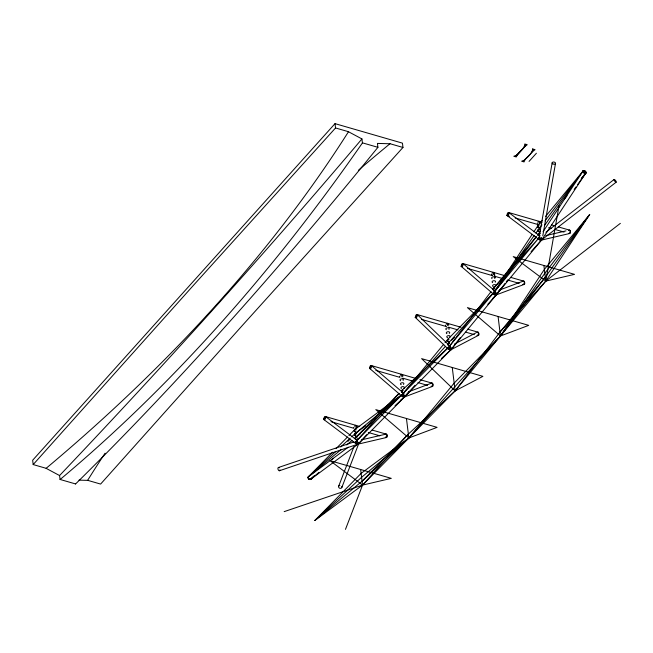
<?xml version="1.0" encoding="UTF-8"?>
<svg xmlns="http://www.w3.org/2000/svg" width="653" height="653" viewBox="0 0 653 653"><rect width="100%" height="100%" fill="white"/><g stroke="black" fill="none" stroke-linecap="round" stroke-linejoin="round"><path stroke-width="0.98" d="M357.82 442.187L356.326 443.934L323.757 419.479L324.092 418.761L325.774 416.753L357.526 440.595M325.79 416.81L323.774 419.471M509.046 212.772L506.989 215.433L509.022 212.747L539.958 235.978M541.304 237.831L539.574 239.929L539.721 239.52A1.698 1.037 -7 0 1 538.905 238.541A1.698 1.037 -7 0 1 540.162 237.586M524.253 147.023L524.783 144.003L527.24 144.713C522.327 147.798 519.943 153.512 515.021 156.598L522.441 149.219L526.016 144.362C523.69 149.284 518.417 152.1 516.245 156.957L513.789 156.247L516.923 155.185M539.076 237.317L552.152 162.858M542.782 235.831L555.507 163.356M559.05 205.622L545.802 281.084L455.133 390.878L362.554 485.089L314.828 520.498L361.117 473.392L408.843 437.983L500.467 335.977L545.32 277.182L589.7 214.486L544.365 269.387L500.467 335.977L454.178 383.082L408.843 437.983L362.072 481.188L314.828 520.498L361.591 477.294L408.843 437.983L437.102 427.364L375.801 409.627L408.843 437.983L406.452 418.5M338.67 486.232L353.967 446.57M341.837 487.465L358.913 443.183M345.478 529.363L362.554 485.089L408.362 434.082L455.133 390.878L499.986 332.083L545.32 277.182M415.21 317.325L448.733 349.575L450.439 347.723M402.526 396.755L369.525 368.316L371.663 365.835L403.954 393.522M371.671 365.86L369.492 368.39M495.815 292.862L494.158 294.74L461.149 266.31L463.304 263.836L495.578 291.516M493.848 292.503L532.187 234.337M533.852 231.815L537.745 225.914M496.647 294.421L499.423 290.21M543.067 231.701L583.08 171.013L544.561 225.424M541.982 239.52L585.88 172.931A1.698 0.922 35.3 0 0 584.247 170.833A1.698 0.922 35.3 0 0 583.325 172.131A1.698 0.922 35.3 0 0 585.863 172.955L577.676 184.513M463.279 263.877L461.116 266.383M493.872 292.471L534.162 235.545M535.909 233.072L538.243 229.774M538.774 233.603L537.484 235.17L540.48 231.195M500.712 288.683L496.623 294.454L505.087 283.369M574.175 189.468L575.93 186.987M402.575 396.665L404.052 395.032M449.166 346.539L490.991 291.711M538.268 229.742L541.957 224.91M545.035 220.877L583.129 170.939L545.59 216.396M494.248 292.299A1.698 0.857 33.4 0 0 493.978 292.389L536.325 236.81M451.264 349.388L460.357 337.47M581.529 178.636L585.831 172.996M506.295 281.778L507.512 280.186M536.399 153.235L529.069 161.397M537.819 225.807L542.349 220.322M402.297 394.404L443.746 344.213M445.036 342.645L447.632 339.503M564.429 198.912L567.024 195.778M581.268 178.522L585.806 173.029A1.698 1.045 39.5 0 0 584.443 170.751A1.698 1.045 39.5 0 0 583.227 172.09A1.698 1.045 39.5 0 0 585.765 173.078A1.698 0.98 37.3 0 0 584.394 170.808A1.698 0.98 37.3 0 0 583.243 172.066A1.698 0.98 37.3 0 0 585.798 173.037M493.439 288.504L536.186 236.737M404.95 396.526L408.835 391.824M449.231 346.514L493.276 293.189L448.138 343.372M493.921 292.397L538.611 238.288L493.472 288.471M451.239 349.42L541.908 239.627L531.101 251.658M59.57 475.547L45.996 468.274L33.181 464.569L193.721 285.026L335.544 127.964L348.359 131.669L361.933 138.934C264.489 254.09 163.47 366.194 59.57 475.547L60.043 479.449L75.56 483.938M78.989 480.135L87.804 480.371L100.611 484.077L242.255 325.569L402.974 147.464L402.444 143.138L335.013 123.637L32.65 460.243L33.181 464.569M356.032 441.477L399.146 393.473M445.436 346.376L402.321 394.371L447.942 347.951M358.628 443.665L366.717 434.661M404.925 396.559L415.03 385.303M487.791 304.306L496.549 294.552M499.986 332.083L545.802 281.084L589.7 214.486L544.847 273.289L500.467 335.977L467.426 307.628L528.726 325.357L500.467 335.977L498.076 316.493M308.33 476.861L332.548 452.219M336.107 448.603L347.502 437.004M348.922 435.551L354.62 429.756M447.68 339.446L493.26 293.066M310.877 479.098L313.726 476.2M347.91 441.42L349.331 439.967M355.583 437.551L399.065 393.302M451.656 340.237L454.504 337.34M492.958 298.209L496.517 294.585M356.056 441.452L401.636 395.073M358.603 443.689L451.182 349.477M362.072 481.188L408.362 434.082M335.569 451.688L308.526 476.674L341.331 449.378M340.678 446.962L350.179 438.187M351.641 436.841L355.297 433.461M402.068 390.257L448.105 347.723M355.779 437.363L401.064 395.53M310.681 479.294L314.338 475.915M331.871 459.712L333.332 458.365M441.485 358.448L450.986 349.673A1.698 1.257 62.4 0 0 451.133 348.025M395.049 405.693L404.697 396.779L400.852 399.979M355.33 433.437L401.056 395.392M346.661 444.938L352 440.506M354.285 438.604L355.812 437.33M357.42 436.114L360.464 433.576M310.648 479.318L319.031 472.348M545.892 232.305L614.098 179.485M541.615 239.912L616.163 182.187A1.698 0.514 52.2 0 0 614.979 179.91A1.698 0.514 52.2 0 0 614.244 180.416A1.698 0.514 52.2 0 0 616.163 182.187M620.35 223.359L545.802 281.084L513.234 256.621L574.534 274.358L545.802 281.084L543.884 265.493M354.889 429.511L401.024 395.277M356.905 432.245L365.656 425.748M374.406 419.259L375.997 418.075M308.591 476.617L348.229 447.207M310.616 479.351L358.342 443.934M454.423 344.09L475.931 332.85M450.782 349.82L478.559 335.299M455.133 390.878L482.91 376.357L421.609 358.628L455.133 390.878L452.26 367.492M500.337 289.736L522.947 281.239M495.807 295.066L524.065 284.447M408.713 391.735L431.323 383.238M404.183 397.073L432.441 386.445M278.472 467.491L353.983 441.918M279.435 470.74L357.811 444.195L386.519 437.486M284.177 511.634L362.554 485.089L391.286 478.363L329.985 460.634L362.554 485.089L360.636 469.499M545.875 235.586L565.988 230.876M541.035 240.198L569.767 233.472M361.664 439.812L385.613 434.212M507.006 215.466L539.574 239.929M402.974 147.464L390.159 143.758L377.442 143.415L377.916 147.325A2385.548 605.796 -61 0 1 75.536 484.004M377.916 147.325L362.407 142.836L361.933 138.934M508.507 212.478A1.698 0.775 -73.9 0 1 508.401 215.147A1.698 0.775 -73.9 0 1 507.136 214.69A1.698 0.775 -73.9 0 1 508.507 212.478L542.031 222.183M551.614 224.95L554.487 225.783M558.315 226.893L569.808 230.215M507.52 215.727L509.438 216.282M515.184 217.947L538.17 224.599M548.708 227.644L551.581 228.477M554.454 229.309L564.037 232.076M462.699 263.486A1.698 0.775 -73.9 0 1 462.585 266.146A1.698 0.775 -73.9 0 1 461.328 265.689A1.698 0.775 -73.9 0 1 462.699 263.486L504.842 275.672M510.589 277.337L524 281.214M467.458 268.391L492.362 275.599M494.272 276.154L501.937 278.366M507.683 280.031L519.176 283.353M416.883 314.485A1.698 0.775 -73.9 0 1 416.769 317.154A1.698 0.775 -73.9 0 1 415.512 316.689A1.698 0.775 -73.9 0 1 416.883 314.485L460.945 327.235M467.654 329.169L478.184 332.222M421.642 319.399L446.546 326.598M448.464 327.153L458.039 329.928M465.703 332.14L474.323 334.638M371.075 365.484A1.698 0.775 -73.9 0 1 370.961 368.153A1.698 0.775 -73.9 0 1 369.704 367.696A1.698 0.775 -73.9 0 1 371.075 365.484L416.092 378.511M419.92 379.622L432.376 383.221M375.834 370.398L399.775 377.328M402.648 378.152L412.231 380.928M417.977 382.593L427.552 385.36M325.259 416.492A1.698 0.775 -73.9 0 1 325.145 419.153A1.698 0.775 -73.9 0 1 323.888 418.695A1.698 0.775 -73.9 0 1 325.259 416.492L359.746 426.466M372.194 430.066L386.56 434.221M330.973 421.675L353.967 428.327M368.333 432.482L379.826 435.804M417.569 314.893L450.358 346.441M494.541 273.787L495.023 277.688M335.013 123.637L335.544 127.964M401.22 384.699A1.698 1.037 -7 0 1 400.844 383.238A1.698 1.037 -7 0 1 403.276 382.895A1.698 1.037 -7 0 1 403.423 384.388M400.648 380.764A1.698 1.037 -7 0 1 400.371 379.344A1.698 1.037 -7 0 1 402.705 378.96A1.698 1.037 -7 0 1 403.097 380.364M403.252 394.086A1.698 1.102 41.9 0 0 402.55 394.183A1.698 1.208 47.3 0 1 403.35 393.988M405.309 395.375A1.698 1.037 -7 0 1 404.378 396.338M402.558 396.355A1.698 1.037 -7 0 1 402.06 395.187A1.698 1.037 -7 0 1 403.807 394.412M402.207 394.73A1.698 1.298 53.4 0 0 403.489 396.942A1.698 1.298 53.4 0 0 405.072 395.775A1.698 1.257 50.2 0 1 403.595 396.926A1.698 1.208 47.3 0 1 402.175 394.845A1.698 1.102 41.9 0 0 403.734 396.787A1.698 1.102 41.9 0 0 405.056 395.791A1.698 1.208 47.3 0 1 403.636 396.885A1.698 1.257 50.2 0 1 402.183 394.836A1.698 1.159 44.5 0 0 403.685 396.836A1.698 1.159 44.5 0 0 405.064 395.783A1.698 1.045 39.5 0 1 403.783 396.73A1.698 1.045 39.5 0 1 402.15 394.869M402.542 394.159A1.698 1.298 53.4 0 1 403.44 393.906A1.698 1.257 50.2 0 0 402.583 394.126A1.698 1.159 44.5 0 1 403.301 394.037M356.277 437.184A1.698 1.208 47.3 0 0 355.395 438.147A1.698 1.257 50.2 0 0 356.171 439.763A1.698 1.208 47.3 0 1 355.395 438.147A1.698 1.159 44.5 0 1 356.236 437.224M358.146 438.457A1.698 1.208 47.3 0 1 358.285 439.387A1.698 1.159 44.5 0 0 358.13 438.481A1.698 1.257 50.2 0 1 358.277 439.396M356.326 437.143A1.698 1.257 50.2 0 0 355.403 438.147A1.698 1.159 44.5 0 0 356.26 439.689M358.538 438.506A1.698 1.037 -7 0 1 357.501 439.583M355.248 439.126A1.698 1.037 -7 0 1 357.036 437.624M355.697 435.869A1.698 1.257 50.2 0 1 354.922 434.253A1.698 1.208 47.3 0 1 355.803 433.282M355.844 433.249A1.698 1.257 50.2 0 0 354.922 434.253A1.698 1.208 47.3 0 0 355.738 435.829M355.224 435.624A1.698 1.037 -7 0 1 354.84 434.457A1.698 1.037 -7 0 1 356.554 433.723M401.628 392.151A1.698 1.037 -7 0 1 403.203 390.518M402.575 390.078A1.698 1.208 47.3 0 0 401.75 391.514A1.698 1.208 47.3 0 0 403.415 393.049A1.698 1.159 44.5 0 1 401.766 391.506A1.698 1.102 41.9 0 1 402.485 390.168A1.698 1.159 44.5 0 0 401.766 391.506A1.698 1.102 41.9 0 0 403.513 392.951M355.175 432A1.698 1.298 53.4 0 1 355.714 429.323M355.297 431.894A1.698 1.159 44.5 0 1 354.44 430.221A1.698 1.159 44.5 0 1 355.575 429.445M357.297 431.755A1.698 1.159 44.5 0 1 357.183 431.984M354.506 431.576A1.698 1.037 -7 0 1 354.473 430.425A1.698 1.037 -7 0 1 356.195 429.829M358.791 443.085A1.698 1.159 44.5 0 1 357.346 443.926A1.698 1.159 44.5 0 1 355.869 442.048A1.698 1.102 41.9 0 0 357.387 443.869A1.698 1.102 41.9 0 0 358.791 443.085A1.698 1.298 53.4 0 1 357.199 444.048A1.698 1.298 53.4 0 1 355.885 442.04M356.22 441.289A1.698 1.159 44.5 0 1 356.53 441.15A1.698 1.102 41.9 0 0 356.187 441.33A1.698 1.298 53.4 0 1 356.66 441.044M359.019 442.399A1.698 1.037 -7 0 1 358.195 443.395M356.089 443.371A1.698 1.037 -7 0 1 355.82 442.22A1.698 1.037 -7 0 1 357.509 441.518M542.259 238.68A1.698 1.077 10 0 1 540.611 239.651A1.698 1.077 10 0 1 538.896 238.369M538.733 227.864A1.698 1.045 39.5 0 1 537.688 226.403A1.698 1.045 39.5 0 1 538.439 225.522M539.174 227.856A1.698 0.857 33.4 0 1 537.705 226.493A1.698 0.857 33.4 0 1 538.407 225.701M537.909 227.677A1.698 1.037 -7 0 1 537.607 226.558A1.698 1.037 -7 0 1 539.207 225.824M541.876 238.655A1.698 0.857 33.4 0 1 540.766 239.61A1.698 0.857 33.4 0 1 539.141 237.668A1.698 1.045 39.5 0 0 540.635 239.79A1.698 1.045 39.5 0 0 541.957 238.704A1.698 1.102 41.9 0 1 540.586 239.847A1.698 1.102 41.9 0 1 539.19 237.627M542.219 238.696A1.698 1.037 -7 0 1 540.994 239.537M539.672 235.48A1.698 0.922 35.3 0 1 538.627 234.166A1.698 1.045 39.5 0 1 539.394 233.317M539.313 233.431A1.698 0.922 35.3 0 0 538.627 234.166A1.698 1.045 39.5 0 0 539.688 235.66M539.729 235.602A1.698 0.98 37.3 0 1 538.643 234.198A1.698 0.98 37.3 0 1 539.354 233.374M538.782 235.423A1.698 1.037 -7 0 1 538.619 234.28A1.698 1.037 -7 0 1 540.284 233.619M539.256 231.709A1.698 0.98 37.3 0 1 538.145 230.174A1.698 0.98 37.3 0 1 539.158 229.497M538.235 231.464A1.698 1.037 -7 0 1 538.235 230.28A1.698 1.037 -7 0 1 540.039 229.725M539.296 231.652A1.698 0.922 35.3 0 1 538.178 230.387A1.698 0.922 35.3 0 1 538.66 229.546M538.439 221.71A1.698 0.775 -73.9 0 1 539.484 221.791A1.698 0.775 -73.9 0 1 539.068 223.987M537.705 222.191A1.698 1.037 -7 0 1 539.582 222.028A1.698 1.037 -7 0 1 540.333 223.032M537.705 223.906A1.698 1.037 -7 0 1 537.28 223.669M446.366 329.724A1.698 1.037 -7 0 1 446.228 328.296A1.698 1.037 -7 0 1 448.554 327.969A1.698 1.037 -7 0 1 448.905 329.365M446.081 324.198A1.698 1.037 -7 0 1 448.056 324.068A1.698 1.037 -7 0 1 448.644 325.186M445.803 325.782A1.698 1.037 -7 0 1 445.477 325.496M446.938 323.578A1.698 0.775 -73.9 0 1 447.852 323.749A1.698 0.775 -73.9 0 1 447.599 325.684M448.497 347.551A1.698 1.208 47.3 0 0 449.982 349.796A1.698 1.208 47.3 0 0 451.288 348.359A1.698 1.159 44.5 0 1 450.08 349.763A1.698 1.159 44.5 0 1 448.464 347.657M451.55 347.976A1.698 1.037 -7 0 1 449.615 349.412M448.456 349.004A1.698 1.037 -7 0 1 448.489 347.91A1.698 1.037 -7 0 1 450.097 347.314M449.207 347.012A1.698 1.045 39.5 0 0 448.946 347.053A1.698 1.208 47.3 0 1 449.337 346.874A1.698 1.159 44.5 0 0 448.946 346.996A1.698 1.257 62.4 0 1 449.974 346.816M450.292 345.29A1.698 1.037 -7 0 1 449.37 345.51M448.472 345.396A1.698 1.037 -7 0 1 447.852 344.221A1.698 1.037 -7 0 1 449.615 343.413M450.276 345.837A1.698 1.102 41.9 0 1 448.048 344.335A1.698 1.102 41.9 0 1 449.378 343.16M309.171 476.445A1.698 1.257 50.2 0 0 308.192 477.882A1.698 1.257 50.2 0 0 309.832 479.498A1.698 1.257 50.2 0 0 311.048 478.298A1.698 1.159 44.5 0 1 309.889 479.408A1.698 1.208 47.3 0 1 308.183 477.808A1.698 1.208 47.3 0 1 309.228 476.494M309.179 476.535A1.698 1.159 44.5 0 0 308.192 477.8A1.698 1.159 44.5 0 0 309.889 479.408A1.698 1.208 47.3 0 0 311.048 478.298A1.698 1.298 53.4 0 1 309.783 479.539A1.698 1.298 53.4 0 1 308.175 477.89A1.698 1.298 53.4 0 1 309.22 476.412M354.457 426.197A1.698 1.037 -7 0 1 356.522 426.107A1.698 1.037 -7 0 1 356.93 427.331M353.902 427.56A1.698 1.037 -7 0 1 353.779 427.364M355.379 425.519A1.698 0.775 -73.9 0 1 356.293 426.115A1.698 0.775 -73.9 0 1 355.583 428.319M493.758 292.887A1.698 0.857 33.4 0 0 495.643 294.576A1.698 0.857 33.4 0 0 496.59 293.638A1.698 1.045 39.5 0 1 495.513 294.756A1.698 1.045 39.5 0 1 493.774 292.862A1.698 0.922 35.3 0 0 495.603 294.634A1.698 0.922 35.3 0 0 496.606 293.63A1.698 0.98 37.3 0 1 495.554 294.699A1.698 0.98 37.3 0 1 493.774 292.87M494.288 292.242A1.698 0.922 35.3 0 0 494.003 292.34A1.698 1.159 44.5 0 1 494.631 292.013M493.978 292.34A1.698 0.98 37.3 0 1 494.501 292.169M494.541 292.111A1.698 1.045 39.5 0 0 494.011 292.307A1.698 1.102 41.9 0 1 494.582 292.062M496.811 292.944A1.698 1.037 -7 0 1 496.002 294.332M494.011 294.266A1.698 1.037 -7 0 1 493.709 293.148A1.698 1.037 -7 0 1 495.309 292.413M400.265 375.197A1.698 1.037 -7 0 1 402.338 375.108A1.698 1.037 -7 0 1 402.738 376.332M399.987 376.781A1.698 1.037 -7 0 1 399.628 376.43M401.187 374.52A1.698 0.775 -73.9 0 1 402.06 374.838A1.698 0.775 -73.9 0 1 401.734 376.797M385.841 434.58A1.698 0.775 -73.9 0 1 386.894 434.678A1.698 0.775 -73.9 0 1 386.445 436.89A1.698 0.775 -73.9 0 1 385.319 437.216M385.164 434.547A1.698 1.175 76.8 0 1 386.805 434.702A1.698 1.175 76.8 0 1 387.082 436.979A1.698 1.175 76.8 0 1 385.474 437.159M358.497 442.383A1.698 1.175 76.8 0 1 358.007 444.089A1.698 1.175 76.8 0 1 356.595 443.714M356.84 440.946A1.698 1.175 76.8 0 1 357.518 440.979M569.09 230.574A1.698 0.775 -73.9 0 1 570.167 231.521A1.698 0.775 -73.9 0 1 568.722 233.407M568.6 230.346A1.698 1.175 76.8 0 1 570.51 231.831A1.698 1.175 76.8 0 1 568.967 233.341M541.557 237.806A1.698 1.175 76.8 0 1 541.566 239.741A1.698 1.175 76.8 0 1 540.227 240.067M449.566 341.911A1.698 1.045 39.5 0 1 447.64 340.572A1.698 1.045 39.5 0 1 448.252 339.217M447.64 341.323A1.698 1.037 -7 0 1 447.444 340.213A1.698 1.037 -7 0 1 449.019 339.519M449.574 342.009A1.698 1.159 44.5 0 1 447.632 340.654A1.698 1.159 44.5 0 1 448.342 339.119M447.615 337.634A1.698 1.037 -7 0 1 447.093 336.181A1.698 1.037 -7 0 1 449.542 335.781A1.698 1.037 -7 0 1 449.713 337.283M401.424 388.478A1.698 1.037 -7 0 1 401.456 387.033A1.698 1.037 -7 0 1 403.791 386.805A1.698 1.037 -7 0 1 403.978 388.225M446.938 333.667A1.698 1.037 -7 0 1 446.709 332.197A1.698 1.037 -7 0 1 449.125 331.904A1.698 1.037 -7 0 1 449.231 333.389M492.656 282.618A1.698 1.037 -7 0 1 492.493 281.214A1.698 1.037 -7 0 1 494.778 280.839A1.698 1.037 -7 0 1 495.268 282.186M492.019 278.627A1.698 1.037 -7 0 1 492.182 277.199A1.698 1.037 -7 0 1 494.484 277.019A1.698 1.037 -7 0 1 494.648 278.423M495.129 290.814A1.698 0.98 37.3 0 1 493.399 289.41A1.698 0.98 37.3 0 1 494.019 288.275A1.698 1.045 39.5 0 0 493.374 289.377A1.698 1.045 39.5 0 0 494.982 290.846M493.129 289.948A1.698 1.037 -7 0 1 494.95 288.512M494.827 290.871A1.698 1.102 41.9 0 1 493.35 289.336A1.698 1.102 41.9 0 1 494.109 288.169M493.325 286.594A1.698 1.037 -7 0 1 492.778 285.312A1.698 1.037 -7 0 1 494.827 284.635A1.698 1.037 -7 0 1 495.954 285.728M492.689 272.636A1.698 0.775 -73.9 0 1 493.66 272.75A1.698 0.775 -73.9 0 1 493.358 274.791M492.044 275.199A1.698 0.775 -73.9 0 1 491.978 274.733M491.889 273.191A1.698 1.037 -7 0 1 493.815 273.044A1.698 1.037 -7 0 1 494.492 274.105M491.987 274.937A1.698 1.037 -7 0 1 491.399 274.619M431.592 383.662A1.698 0.775 -73.9 0 1 432.678 383.597A1.698 0.775 -73.9 0 1 432.319 385.792A1.698 0.775 -73.9 0 1 431.16 386.274M430.915 383.507A1.698 1.224 69.4 0 1 432.596 383.703A1.698 1.224 69.4 0 1 433.045 385.858A1.698 1.224 69.4 0 1 431.494 386.274M404.868 395.383A1.698 1.224 69.4 0 1 404.517 396.869A1.698 1.224 69.4 0 1 403.236 396.893M402.599 394.2A1.698 1.224 69.4 0 1 403.832 393.93M541.615 239.308A1.698 0.514 52.2 0 1 540.7 239.463A1.698 0.514 52.2 0 1 539.484 237.308M477.351 332.744A1.698 0.775 -73.9 0 1 478.461 332.524A1.698 0.775 -73.9 0 1 478.184 334.695A1.698 0.775 -73.9 0 1 477.017 335.324M476.845 332.369A1.698 1.257 62.4 0 1 479.016 333.846A1.698 1.257 62.4 0 1 477.441 335.307M450.97 349.657A1.698 1.257 62.4 0 1 449.566 349.771M523.282 281.574A1.698 0.775 -73.9 0 1 524.302 281.59A1.698 0.775 -73.9 0 1 523.992 283.688A1.698 0.775 -73.9 0 1 522.865 284.373M522.751 281.329A1.698 1.224 69.4 0 1 524.759 282.814A1.698 1.224 69.4 0 1 523.298 284.373M496.435 293.14A1.698 1.224 69.4 0 1 496.174 294.829A1.698 1.224 69.4 0 1 494.77 294.829M493.986 292.748A1.698 1.224 69.4 0 1 495.268 291.858M358.366 443.101A1.698 0.931 71.3 0 1 357.469 444.162A1.698 0.931 71.3 0 1 356.318 442.342A1.698 0.931 71.3 0 1 357.003 440.938M279.982 469.858A1.698 0.931 71.3 0 1 278.774 470.511A1.698 0.931 71.3 0 1 277.949 468.168A1.698 0.931 71.3 0 1 279.28 467.85M358.97 442.391A1.698 1.494 21.1 0 1 357.501 444.089A1.698 1.494 21.1 0 1 355.656 442.424M341.829 486.452A1.698 1.494 21.1 0 1 340.752 488.33A1.698 1.494 21.1 0 1 338.638 487.097A1.698 1.494 21.1 0 1 339.911 485.342M87.641 480.339A1988.769 1249.483 -4.5 0 1 105.06 453.206M358.375 170.319A1988.769 1249.483 -4.5 0 1 390.029 143.701M362.448 142.909A2385.548 1465.642 -89.7 0 1 60.076 479.539M348.514 131.686A1988.769 1175.351 -9.4 0 1 46.126 468.332M532.619 148.966L532.089 151.986L528.457 156.377L522.849 161.56L530.277 154.181L533.844 149.325L532.089 151.986L535.068 149.676L532.619 148.966M524.759 160.148L524.073 161.92L521.625 161.209L524.759 160.148M415.235 317.293L417.553 314.893L415.251 317.268M552.765 163.838A1.698 1.077 10 0 0 555.491 163.446A1.698 1.077 10 0 0 553.23 162.026A1.698 1.077 10 0 0 552.765 163.838M583.341 172.098A1.698 0.857 33.4 0 0 585.888 172.914A1.698 0.857 33.4 0 0 584.206 170.898A1.698 0.857 33.4 0 0 583.341 172.098M450.219 349.6A1.698 0.98 37.3 0 0 451.231 348.416A1.698 1.045 39.5 0 1 450.178 349.657A1.698 1.045 39.5 0 1 448.448 347.682A1.698 0.98 37.3 0 0 450.219 349.6M495.464 294.878A1.698 1.159 44.5 0 0 496.606 293.475A1.698 1.102 41.9 0 1 495.513 294.821A1.698 1.102 41.9 0 1 493.782 292.854A1.698 1.159 44.5 0 0 495.464 294.878"/></g></svg>
